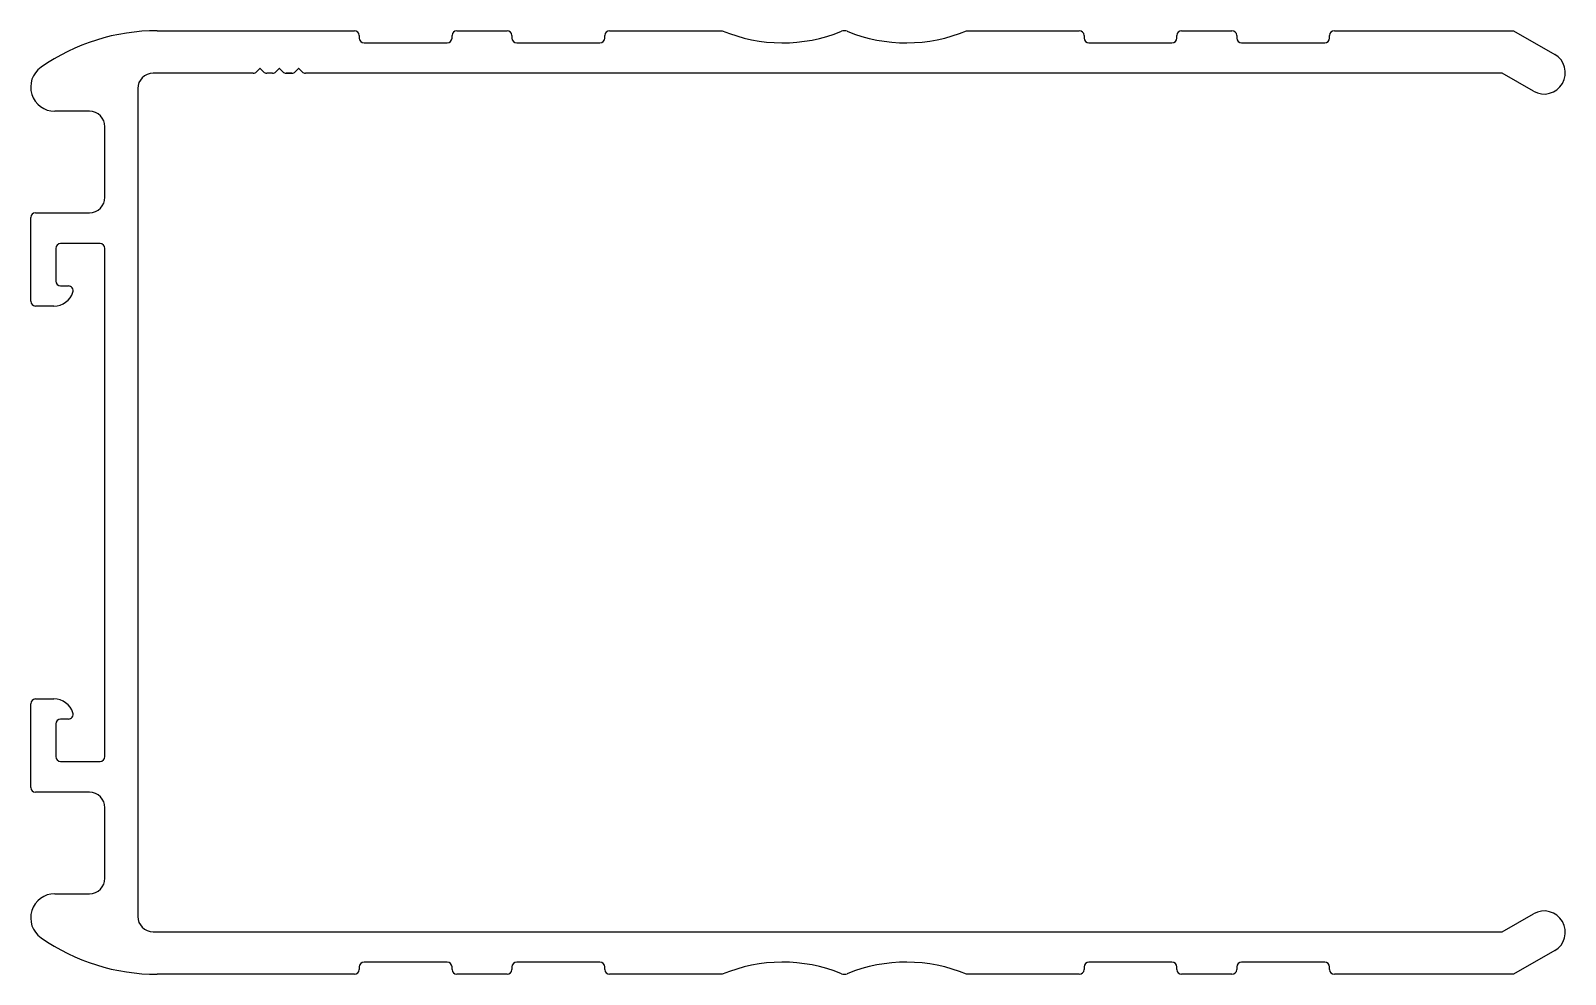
# Model space of a CAD drawing. Header units: inches. Extents: x -30.9 to 48.5, y 0.2 to 49.
import ezdxf

# ---------------------------------------------------------------- set-up
doc = ezdxf.new("R2010")
doc.units = ezdxf.units.IN
doc.header["$MEASUREMENT"] = 0
doc.layers.add('1', color=7, linetype='Continuous')

msp = doc.modelspace()

# ---------------------------------------------------------------- linework, layer by layer
at = {"layer": '1', "color": 7, "linetype": 'Continuous'}
for p, q in [((-24.394, 48.999), (-14.196, 48.999)), ((-13.946, 48.749), (-13.946, 48.619)), ((-9.146, 48.619), (-9.146, 48.749)), ((-8.896, 48.999), (-6.296, 48.999)), ((-6.046, 48.749), (-6.046, 48.619)), ((-1.246, 48.619), (-1.246, 48.749)), ((-0.996, 48.999), (4.834, 48.999)), ((17.474, 48.999), (23.304, 48.999)), ((23.554, 48.749), (23.554, 48.619)), ((28.354, 48.619), (28.354, 48.749)), ((28.604, 48.999), (31.204, 48.999)), ((31.454, 48.749), (31.454, 48.619)), ((36.254, 48.619), (36.254, 48.749)), ((36.504, 48.999), (45.778, 48.999)), ((45.778, 48.999), (47.904, 47.772)), ((-13.696, 48.369), (-9.396, 48.369)), ((-5.796, 48.369), (-1.496, 48.369)), ((23.804, 48.369), (28.104, 48.369)), ((31.704, 48.369), (36.004, 48.369)), ((-19.085, 47.043), (-19.256, 46.872)), ((-18.902, 46.872), (-19.074, 47.043)), ((-18.085, 47.043), (-18.256, 46.872)), ((-17.903, 46.872), (-18.074, 47.043)), ((-17.085, 47.043), (-17.256, 46.872)), ((-16.903, 46.872), (-17.074, 47.043)), ((-19.433, 46.799), (-24.606, 46.799)), ((-18.433, 46.799), (-18.726, 46.799)), ((-17.433, 46.799), (-17.726, 46.799)), ((-17.726, 46.799), (-17.433, 46.799)), ((-17.433, 46.799), (-17.726, 46.799)), ((-17.726, 46.799), (-17.433, 46.799)), ((-17.433, 46.799), (-17.726, 46.799)), ((45.189, 46.799), (-16.726, 46.799)), ((-16.726, 46.799), (-16.726, 46.799)), ((-16.726, 46.799), (-16.726, 46.799)), ((46.804, 45.866), (45.189, 46.799)), ((-25.406, 45.999), (-25.406, 3.159)), ((-27.906, 44.829), (-29.696, 44.829)), ((-27.106, 40.379), (-27.106, 44.029)), ((-30.946, 34.999), (-30.946, 39.329)), ((-30.696, 39.579), (-27.906, 39.579)), ((-29.646, 37.729), (-29.646, 36.039)), ((-27.356, 37.979), (-29.396, 37.979)), ((-27.106, 11.429), (-27.106, 37.729)), ((-29.396, 35.789), (-28.996, 35.789)), ((-29.745, 34.749), (-30.696, 34.749)), ((-30.696, 14.409), (-29.745, 14.409)), ((-30.946, 9.829), (-30.946, 14.159)), ((-29.646, 13.119), (-29.646, 11.429)), ((-28.996, 13.369), (-29.396, 13.369)), ((-29.396, 11.179), (-27.356, 11.179)), ((-27.906, 9.579), (-30.696, 9.579)), ((-27.106, 5.129), (-27.106, 8.779)), ((-29.696, 4.329), (-27.906, 4.329)), ((45.189, 2.359), (46.804, 3.292)), ((-24.606, 2.359), (45.189, 2.359)), ((47.904, 1.386), (45.778, 0.159)), ((-14.196, 0.159), (-24.394, 0.159)), ((-13.946, 0.539), (-13.946, 0.409)), ((-9.396, 0.789), (-13.696, 0.789)), ((-9.146, 0.409), (-9.146, 0.539)), ((-6.296, 0.159), (-8.896, 0.159)), ((-6.046, 0.539), (-6.046, 0.409)), ((-1.496, 0.789), (-5.796, 0.789)), ((-1.246, 0.409), (-1.246, 0.539)), ((4.834, 0.159), (-0.996, 0.159)), ((23.304, 0.159), (17.474, 0.159)), ((23.554, 0.539), (23.554, 0.409)), ((28.104, 0.789), (23.804, 0.789)), ((28.354, 0.409), (28.354, 0.539)), ((31.204, 0.159), (28.604, 0.159)), ((31.454, 0.539), (31.454, 0.409)), ((36.004, 0.789), (31.704, 0.789)), ((36.254, 0.409), (36.254, 0.539)), ((45.778, 0.159), (36.504, 0.159))]:
    msp.add_line(p, q, dxfattribs=at)
for centre, radius, start, end in [((-24.394, 38.499), 10.5, 90, 124.96928), ((-14.196, 48.749), 0.25, 0, 90), ((-13.696, 48.619), 0.25, 180, 270), ((-9.396, 48.619), 0.25, 270, 360), ((-8.896, 48.749), 0.25, 90, 180), ((-6.296, 48.749), 0.25, 360, 90), ((-5.796, 48.619), 0.25, 180, 270), ((-1.496, 48.619), 0.25, 270, 360), ((-0.996, 48.749), 0.25, 90, 180), ((7.954, 56.41), 8.041, 247.16922, 292.27619), ((11.154, 48.599), 0.4, 67.72381, 112.27619), ((14.354, 56.41), 8.041, 247.72381, 292.83078), ((23.304, 48.749), 0.25, 360, 90), ((23.804, 48.619), 0.25, 180, 270), ((28.104, 48.619), 0.25, 270, 360), ((28.604, 48.749), 0.25, 90, 180), ((31.204, 48.749), 0.25, 0, 90), ((31.704, 48.619), 0.25, 180, 270), ((36.004, 48.619), 0.25, 270, 360), ((36.504, 48.749), 0.25, 90, 180), ((47.354, 46.819), 1.1, 240, 60), ((-29.696, 46.079), 1.25, 124.96928, 270), ((-19.433, 47.049), 0.25, 270, 315), ((-19.079, 47.038), 0.008, 45, 135), ((-18.726, 47.049), 0.25, 225, 270), ((-18.433, 47.049), 0.25, 270, 315), ((-18.079, 47.038), 0.008, 45, 135), ((-17.726, 47.049), 0.25, 225, 270), ((-17.433, 47.049), 0.25, 270, 315), ((-17.079, 47.038), 0.008, 45, 135), ((-16.726, 47.049), 0.25, 225, 270), ((-24.606, 45.999), 0.8, 90, 180), ((-27.906, 44.029), 0.8, 0, 90), ((-27.906, 40.379), 0.8, 270, 0), ((-30.696, 39.329), 0.25, 90, 180), ((-29.396, 37.729), 0.25, 90, 180), ((-27.356, 37.729), 0.25, 0, 90), ((-29.396, 36.039), 0.25, 180, 270), ((-28.996, 35.539), 0.25, 341.55128, 90), ((-30.696, 34.999), 0.25, 180, 270), ((-29.745, 35.789), 1.04, 270, 341.55128), ((-30.696, 14.159), 0.25, 90, 180), ((-29.745, 13.369), 1.04, 18.44872, 90), ((-28.996, 13.619), 0.25, 270, 18.44872), ((-29.396, 13.119), 0.25, 90, 180), ((-29.396, 11.429), 0.25, 180, 270), ((-27.356, 11.429), 0.25, 270, 360), ((-30.696, 9.829), 0.25, 180, 270), ((-27.906, 8.779), 0.8, 0, 90), ((-27.906, 5.129), 0.8, 270, 0), ((-29.696, 3.079), 1.25, 90, 235.03072), ((47.354, 2.339), 1.1, 300, 120), ((-24.606, 3.159), 0.8, 180, 270), ((-24.394, 10.659), 10.5, 235.03072, 270), ((-14.196, 0.409), 0.25, 270, 360), ((-13.696, 0.539), 0.25, 90, 180), ((-9.396, 0.539), 0.25, 0, 90), ((-8.896, 0.409), 0.25, 180, 270), ((-6.296, 0.409), 0.25, 270, 0), ((-5.796, 0.539), 0.25, 90, 180), ((-1.496, 0.539), 0.25, 0, 90), ((-0.996, 0.409), 0.25, 180, 270), ((7.954, -7.252), 8.041, 67.72381, 112.83078), ((11.154, 0.559), 0.4, 247.72381, 292.27619), ((14.354, -7.252), 8.041, 67.16922, 112.27619), ((23.304, 0.409), 0.25, 270, 0), ((23.804, 0.539), 0.25, 90, 180), ((28.104, 0.539), 0.25, 0, 90), ((28.604, 0.409), 0.25, 180, 270), ((31.204, 0.409), 0.25, 270, 0), ((31.704, 0.539), 0.25, 90, 180), ((36.004, 0.539), 0.25, 0, 90), ((36.504, 0.409), 0.25, 180, 270)]:
    msp.add_arc(centre, radius, start, end, dxfattribs=at)

doc.saveas('drawing.dxf')
